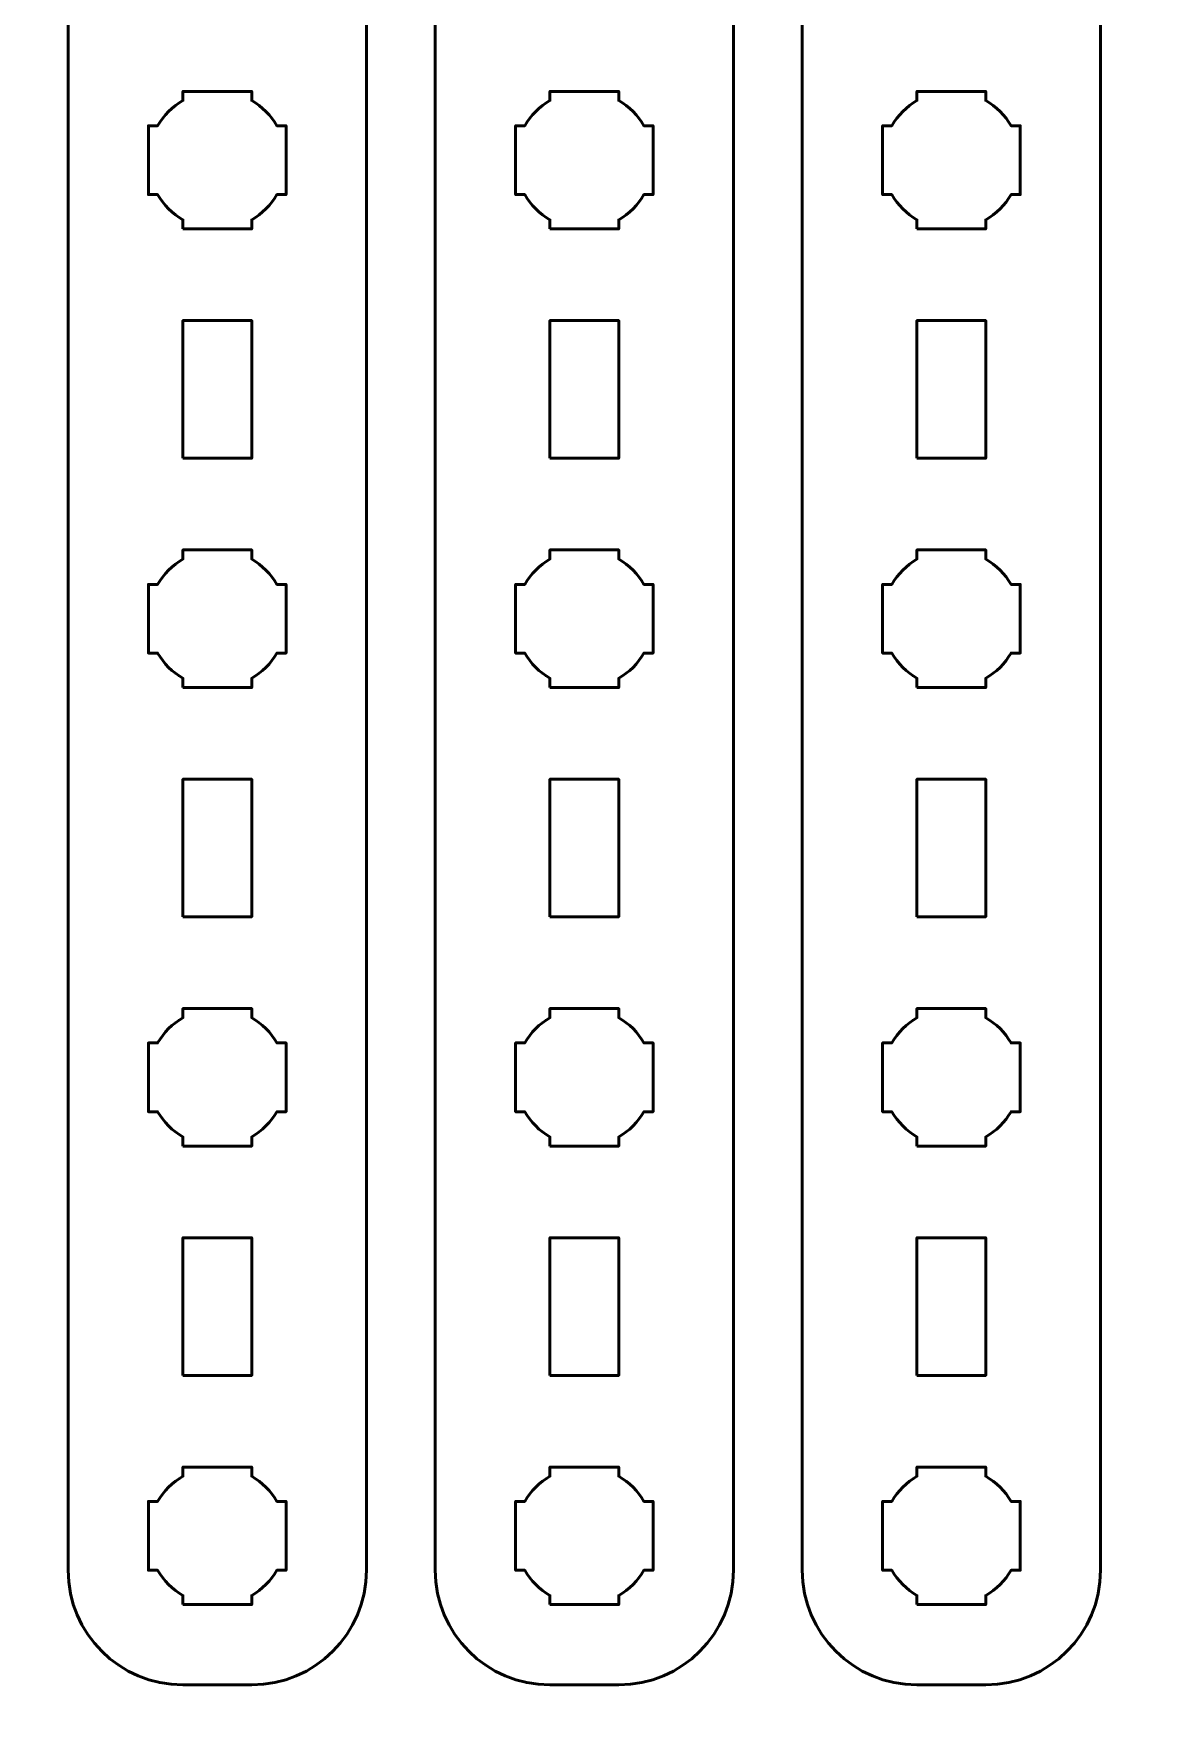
# Model space of a CAD drawing. Header units: centimetres. Extents: x -21 to 0, y -29.7 to 0.
# Drawn here: x -10.5 to -5.66, y -14.85 to -7.5 of the extents above; entities that cross this region are included whole.
import ezdxf

# ---------------------------------------------------------------- set-up
doc = ezdxf.new("R2010")
doc.units = ezdxf.units.CM
doc.header["$MEASUREMENT"] = 0
doc.layers.add('Layer 1', color=7, linetype='Continuous')

msp = doc.modelspace()

# ---------------------------------------------------------------- linework, layer by layer
at = {"layer": 'Layer 1', "color": 1, "lineweight": 53}
msp.add_open_spline([(-21.00003, -29.19995), (-21.00003, -29.19995), (-21.00003, -5.89992), (-21.00003, -5.89992), (-21.00003, -5.89992), (-21.00003, -5.81709), (-20.93286, -5.74992), (-20.85003, -5.74992), (-20.85003, -5.74992), (-20.7672, -5.74992), (-20.70003, -5.68275), (-20.70003, -5.59992), (-20.70003, -5.59992), (-20.70003, -5.51709), (-20.7672, -5.44992), (-20.85003, -5.44992), (-20.85003, -5.44992), (-20.93286, -5.44992), (-21.00003, -5.38275), (-21.00003, -5.29992), (-21.00003, -5.29992), (-21.00003, -5.21709), (-20.93286, -5.14992), (-20.85003, -5.14992), (-20.85003, -5.14992), (-20.7672, -5.14992), (-20.70003, -5.08275), (-20.70003, -4.99992), (-20.70003, -4.99992), (-20.70003, -4.91709), (-20.7672, -4.84992), (-20.85003, -4.84992), (-20.85003, -4.84992), (-20.93286, -4.84992), (-21.00003, -4.78275), (-21.00003, -4.69992), (-21.00003, -4.69992), (-21.00003, -4.61709), (-20.93286, -4.54992), (-20.85003, -4.54992), (-20.85003, -4.54992), (-20.7672, -4.54992), (-20.70003, -4.48275), (-20.70003, -4.39992), (-20.70003, -4.39992), (-20.70003, -4.31709), (-20.7672, -4.24992), (-20.85003, -4.24992), (-20.85003, -4.24992), (-20.93286, -4.24992), (-21.00003, -4.18275), (-21.00003, -4.09992), (-21.00003, -4.09992), (-21.00003, -4.01709), (-20.93286, -3.94992), (-20.85003, -3.94992), (-20.85003, -3.94992), (-20.7672, -3.94992), (-20.70003, -3.88275), (-20.70003, -3.79992), (-20.70003, -3.79992), (-20.70003, -3.71709), (-20.7672, -3.64992), (-20.85003, -3.64992), (-20.85003, -3.64992), (-20.93286, -3.64992), (-21.00003, -3.58275), (-21.00003, -3.49992), (-21.00003, -3.49992), (-21.00003, -3.41709), (-20.93286, -3.34992), (-20.85003, -3.34992), (-20.85003, -3.34992), (-20.7672, -3.34992), (-20.70003, -3.28275), (-20.70003, -3.19992), (-20.70003, -3.19992), (-20.70003, -3.11709), (-20.7672, -3.04992), (-20.85003, -3.04992), (-20.85003, -3.04992), (-20.93286, -3.04992), (-21.00003, -2.98275), (-21.00003, -2.89992), (-21.00003, -2.89992), (-21.00003, -2.81709), (-20.93286, -2.74992), (-20.85003, -2.74992), (-20.85003, -2.74992), (-20.7672, -2.74992), (-20.70003, -2.68275), (-20.70003, -2.59992), (-20.70003, -2.59992), (-20.70003, -2.51709), (-20.7672, -2.44992), (-20.85003, -2.44992), (-20.85003, -2.44992), (-20.93286, -2.44992), (-21.00003, -2.38275), (-21.00003, -2.29992), (-21.00003, -2.29992), (-21.00003, -2.21709), (-20.93286, -2.14992), (-20.85003, -2.14992), (-20.85003, -2.14992), (-20.7672, -2.14992), (-20.70003, -2.08275), (-20.70003, -1.99992), (-20.70003, -1.99992), (-20.70003, -1.91709), (-20.7672, -1.84992), (-20.85003, -1.84992), (-20.85003, -1.84992), (-20.93286, -1.84992), (-21.00003, -1.78275), (-21.00003, -1.69992), (-21.00003, -1.69992), (-21.00003, -1.61709), (-20.93286, -1.54992), (-20.85003, -1.54992), (-20.85003, -1.54992), (-20.7672, -1.54992), (-20.70003, -1.48275), (-20.70003, -1.39992), (-20.70003, -1.39992), (-20.70003, -1.31709), (-20.7672, -1.24992), (-20.85003, -1.24992), (-20.85003, -1.24992), (-20.93286, -1.24992), (-21.00003, -1.18275), (-21.00003, -1.09992), (-21.00003, -1.09992), (-21.00003, -1.09992), (-21.00003, -0.49992), (-21.00003, -0.49992), (-21.00003, -0.49992), (-21.00003, -0.22295), (-20.77694, 0.00004), (-20.49994, 0.00004), (-20.49994, 0.00004), (-20.49994, 0.00004), (-0.50008, 0.00004), (-0.50008, 0.00004), (-0.50008, 0.00004), (-0.22294, 0.00004), (0.00002, -0.22295), (0.00002, -0.49992), (0.00002, -0.49992), (0.00002, -0.49992), (0.00002, -29.19995), (0.00002, -29.19995), (0.00002, -29.19995), (0.00002, -29.47695), (-0.22294, -29.70004), (-0.50008, -29.70004), (-0.50008, -29.70004), (-0.50008, -29.70004), (-20.49994, -29.70004), (-20.49994, -29.70004), (-20.49994, -29.70004), (-20.77694, -29.70004), (-21.00003, -29.47695), (-21.00003, -29.19995)], degree=3, knots=[0, 0, 0, 0, 0.0243902, 0.0243902, 0.0243902, 0.0243902, 0.0487805, 0.0487805, 0.0487805, 0.0487805, 0.0731707, 0.0731707, 0.0731707, 0.0731707, 0.097561, 0.097561, 0.097561, 0.097561, 0.1219512, 0.1219512, 0.1219512, 0.1219512, 0.1463415, 0.1463415, 0.1463415, 0.1463415, 0.1707317, 0.1707317, 0.1707317, 0.1707317, 0.195122, 0.195122, 0.195122, 0.195122, 0.2195122, 0.2195122, 0.2195122, 0.2195122, 0.2439024, 0.2439024, 0.2439024, 0.2439024, 0.2682927, 0.2682927, 0.2682927, 0.2682927, 0.2926829, 0.2926829, 0.2926829, 0.2926829, 0.3170732, 0.3170732, 0.3170732, 0.3170732, 0.3414634, 0.3414634, 0.3414634, 0.3414634, 0.3658537, 0.3658537, 0.3658537, 0.3658537, 0.3902439, 0.3902439, 0.3902439, 0.3902439, 0.4146341, 0.4146341, 0.4146341, 0.4146341, 0.4390244, 0.4390244, 0.4390244, 0.4390244, 0.4634146, 0.4634146, 0.4634146, 0.4634146, 0.4878049, 0.4878049, 0.4878049, 0.4878049, 0.5121951, 0.5121951, 0.5121951, 0.5121951, 0.5365854, 0.5365854, 0.5365854, 0.5365854, 0.5609756, 0.5609756, 0.5609756, 0.5609756, 0.5853659, 0.5853659, 0.5853659, 0.5853659, 0.6097561, 0.6097561, 0.6097561, 0.6097561, 0.6341463, 0.6341463, 0.6341463, 0.6341463, 0.6585366, 0.6585366, 0.6585366, 0.6585366, 0.6829268, 0.6829268, 0.6829268, 0.6829268, 0.7073171, 0.7073171, 0.7073171, 0.7073171, 0.7317073, 0.7317073, 0.7317073, 0.7317073, 0.7560976, 0.7560976, 0.7560976, 0.7560976, 0.7804878, 0.7804878, 0.7804878, 0.7804878, 0.804878, 0.804878, 0.804878, 0.804878, 0.8292683, 0.8292683, 0.8292683, 0.8292683, 0.8536585, 0.8536585, 0.8536585, 0.8536585, 0.8780488, 0.8780488, 0.8780488, 0.8780488, 0.902439, 0.902439, 0.902439, 0.902439, 0.9268293, 0.9268293, 0.9268293, 0.9268293, 0.9512195, 0.9512195, 0.9512195, 0.9512195, 0.9756098, 0.9756098, 0.9756098, 0.9756098, 1, 1, 1, 1], dxfattribs=at)
at = {"layer": 'Layer 1', "color": 114, "lineweight": 53}
for points in [[(-9.55, -14.7), (-9.55, -14.7), (-9.85, -14.7), (-9.85, -14.7), (-9.85, -14.7), (-10.12609, -14.7), (-10.35, -14.47609), (-10.35, -14.2), (-10.35, -14.2), (-10.35, -14.2), (-10.35, -1.9), (-10.35, -1.9), (-10.35, -1.9), (-10.35, -1.62391), (-10.12609, -1.4), (-9.85, -1.4), (-9.85, -1.4), (-9.85, -1.4), (-9.55, -1.4), (-9.55, -1.4), (-9.55, -1.4), (-9.27391, -1.4), (-9.05, -1.62391), (-9.05, -1.9), (-9.05, -1.9), (-9.05, -1.9), (-9.05, -14.2), (-9.05, -14.2), (-9.05, -14.2), (-9.05, -14.47609), (-9.27391, -14.7), (-9.55, -14.7)], [(-7.95, -14.7), (-7.95, -14.7), (-8.25, -14.7), (-8.25, -14.7), (-8.25, -14.7), (-8.52609, -14.7), (-8.75, -14.47609), (-8.75, -14.2), (-8.75, -14.2), (-8.75, -14.2), (-8.75, -1.9), (-8.75, -1.9), (-8.75, -1.9), (-8.75, -1.62391), (-8.52609, -1.4), (-8.25, -1.4), (-8.25, -1.4), (-8.25, -1.4), (-7.95, -1.4), (-7.95, -1.4), (-7.95, -1.4), (-7.67391, -1.4), (-7.45, -1.62391), (-7.45, -1.9), (-7.45, -1.9), (-7.45, -1.9), (-7.45, -14.2), (-7.45, -14.2), (-7.45, -14.2), (-7.45, -14.47609), (-7.67391, -14.7), (-7.95, -14.7)], [(-6.35, -14.7), (-6.35, -14.7), (-6.65, -14.7), (-6.65, -14.7), (-6.65, -14.7), (-6.92609, -14.7), (-7.15, -14.47609), (-7.15, -14.2), (-7.15, -14.2), (-7.15, -14.2), (-7.15, -1.9), (-7.15, -1.9), (-7.15, -1.9), (-7.15, -1.62391), (-6.92609, -1.4), (-6.65, -1.4), (-6.65, -1.4), (-6.65, -1.4), (-6.35, -1.4), (-6.35, -1.4), (-6.35, -1.4), (-6.07391, -1.4), (-5.85, -1.62391), (-5.85, -1.9), (-5.85, -1.9), (-5.85, -1.9), (-5.85, -14.2), (-5.85, -14.2), (-5.85, -14.2), (-5.85, -14.47609), (-6.07391, -14.7), (-6.35, -14.7)]]:
    msp.add_open_spline(points, degree=3, knots=[0, 0, 0, 0, 0.125, 0.125, 0.125, 0.125, 0.25, 0.25, 0.25, 0.25, 0.375, 0.375, 0.375, 0.375, 0.5, 0.5, 0.5, 0.5, 0.625, 0.625, 0.625, 0.625, 0.75, 0.75, 0.75, 0.75, 0.875, 0.875, 0.875, 0.875, 1, 1, 1, 1], dxfattribs=at)
at = {"layer": 'Layer 1', "lineweight": 53}
for points, knots in [([(-9.85, -8.35), (-9.85, -8.35), (-9.85, -8.30985), (-9.85, -8.30985), (-9.85, -8.30985), (-9.89553, -8.2835), (-9.9335, -8.24553), (-9.95985, -8.2), (-9.95985, -8.2), (-9.95985, -8.2), (-10, -8.2), (-10, -8.2), (-10, -8.2), (-10, -8.2), (-10, -8.05), (-10, -8.05), (-10, -8.05), (-10, -8.05), (-10, -7.9), (-10, -7.9), (-10, -7.9), (-10, -7.9), (-9.95985, -7.9), (-9.95985, -7.9), (-9.95985, -7.9), (-9.9335, -7.85447), (-9.89553, -7.8165), (-9.85, -7.79015), (-9.85, -7.79015), (-9.85, -7.79015), (-9.85, -7.75), (-9.85, -7.75), (-9.85, -7.75), (-9.85, -7.75), (-9.7, -7.75), (-9.7, -7.75), (-9.7, -7.75), (-9.7, -7.75), (-9.55, -7.75), (-9.55, -7.75), (-9.55, -7.75), (-9.55, -7.75), (-9.55, -7.79015), (-9.55, -7.79015), (-9.55, -7.79015), (-9.50447, -7.8165), (-9.4665, -7.85447), (-9.44015, -7.9), (-9.44015, -7.9), (-9.44015, -7.9), (-9.4, -7.9), (-9.4, -7.9), (-9.4, -7.9), (-9.4, -7.9), (-9.4, -8.05), (-9.4, -8.05), (-9.4, -8.05), (-9.4, -8.05), (-9.4, -8.2), (-9.4, -8.2), (-9.4, -8.2), (-9.4, -8.2), (-9.44015, -8.2), (-9.44015, -8.2), (-9.44015, -8.2), (-9.4665, -8.24553), (-9.50447, -8.2835), (-9.55, -8.30985), (-9.55, -8.30985), (-9.55, -8.30985), (-9.55, -8.35), (-9.55, -8.35), (-9.55, -8.35), (-9.55, -8.35), (-9.7, -8.35), (-9.7, -8.35), (-9.7, -8.35), (-9.7, -8.35), (-9.85, -8.35), (-9.85, -8.35)], [0, 0, 0, 0, 0.05, 0.05, 0.05, 0.05, 0.1, 0.1, 0.1, 0.1, 0.15, 0.15, 0.15, 0.15, 0.2, 0.2, 0.2, 0.2, 0.25, 0.25, 0.25, 0.25, 0.3, 0.3, 0.3, 0.3, 0.35, 0.35, 0.35, 0.35, 0.4, 0.4, 0.4, 0.4, 0.45, 0.45, 0.45, 0.45, 0.5, 0.5, 0.5, 0.5, 0.55, 0.55, 0.55, 0.55, 0.6, 0.6, 0.6, 0.6, 0.65, 0.65, 0.65, 0.65, 0.7, 0.7, 0.7, 0.7, 0.75, 0.75, 0.75, 0.75, 0.8, 0.8, 0.8, 0.8, 0.85, 0.85, 0.85, 0.85, 0.9, 0.9, 0.9, 0.9, 0.95, 0.95, 0.95, 0.95, 1, 1, 1, 1]), ([(-8.25, -8.35), (-8.25, -8.35), (-8.25, -8.30985), (-8.25, -8.30985), (-8.25, -8.30985), (-8.29553, -8.2835), (-8.3335, -8.24553), (-8.35985, -8.2), (-8.35985, -8.2), (-8.35985, -8.2), (-8.4, -8.2), (-8.4, -8.2), (-8.4, -8.2), (-8.4, -8.2), (-8.4, -8.05), (-8.4, -8.05), (-8.4, -8.05), (-8.4, -8.05), (-8.4, -7.9), (-8.4, -7.9), (-8.4, -7.9), (-8.4, -7.9), (-8.35985, -7.9), (-8.35985, -7.9), (-8.35985, -7.9), (-8.3335, -7.85447), (-8.29553, -7.8165), (-8.25, -7.79015), (-8.25, -7.79015), (-8.25, -7.79015), (-8.25, -7.75), (-8.25, -7.75), (-8.25, -7.75), (-8.25, -7.75), (-8.1, -7.75), (-8.1, -7.75), (-8.1, -7.75), (-8.1, -7.75), (-7.95, -7.75), (-7.95, -7.75), (-7.95, -7.75), (-7.95, -7.75), (-7.95, -7.79015), (-7.95, -7.79015), (-7.95, -7.79015), (-7.90447, -7.8165), (-7.8665, -7.85447), (-7.84015, -7.9), (-7.84015, -7.9), (-7.84015, -7.9), (-7.8, -7.9), (-7.8, -7.9), (-7.8, -7.9), (-7.8, -7.9), (-7.8, -8.05), (-7.8, -8.05), (-7.8, -8.05), (-7.8, -8.05), (-7.8, -8.2), (-7.8, -8.2), (-7.8, -8.2), (-7.8, -8.2), (-7.84015, -8.2), (-7.84015, -8.2), (-7.84015, -8.2), (-7.8665, -8.24553), (-7.90447, -8.2835), (-7.95, -8.30985), (-7.95, -8.30985), (-7.95, -8.30985), (-7.95, -8.35), (-7.95, -8.35), (-7.95, -8.35), (-7.95, -8.35), (-8.1, -8.35), (-8.1, -8.35), (-8.1, -8.35), (-8.1, -8.35), (-8.25, -8.35), (-8.25, -8.35)], [0, 0, 0, 0, 0.05, 0.05, 0.05, 0.05, 0.1, 0.1, 0.1, 0.1, 0.15, 0.15, 0.15, 0.15, 0.2, 0.2, 0.2, 0.2, 0.25, 0.25, 0.25, 0.25, 0.3, 0.3, 0.3, 0.3, 0.35, 0.35, 0.35, 0.35, 0.4, 0.4, 0.4, 0.4, 0.45, 0.45, 0.45, 0.45, 0.5, 0.5, 0.5, 0.5, 0.55, 0.55, 0.55, 0.55, 0.6, 0.6, 0.6, 0.6, 0.65, 0.65, 0.65, 0.65, 0.7, 0.7, 0.7, 0.7, 0.75, 0.75, 0.75, 0.75, 0.8, 0.8, 0.8, 0.8, 0.85, 0.85, 0.85, 0.85, 0.9, 0.9, 0.9, 0.9, 0.95, 0.95, 0.95, 0.95, 1, 1, 1, 1]), ([(-6.65, -8.35), (-6.65, -8.35), (-6.65, -8.30985), (-6.65, -8.30985), (-6.65, -8.30985), (-6.69553, -8.2835), (-6.7335, -8.24553), (-6.75985, -8.2), (-6.75985, -8.2), (-6.75985, -8.2), (-6.8, -8.2), (-6.8, -8.2), (-6.8, -8.2), (-6.8, -8.2), (-6.8, -8.05), (-6.8, -8.05), (-6.8, -8.05), (-6.8, -8.05), (-6.8, -7.9), (-6.8, -7.9), (-6.8, -7.9), (-6.8, -7.9), (-6.75985, -7.9), (-6.75985, -7.9), (-6.75985, -7.9), (-6.7335, -7.85447), (-6.69553, -7.8165), (-6.65, -7.79015), (-6.65, -7.79015), (-6.65, -7.79015), (-6.65, -7.75), (-6.65, -7.75), (-6.65, -7.75), (-6.65, -7.75), (-6.5, -7.75), (-6.5, -7.75), (-6.5, -7.75), (-6.5, -7.75), (-6.35, -7.75), (-6.35, -7.75), (-6.35, -7.75), (-6.35, -7.75), (-6.35, -7.79015), (-6.35, -7.79015), (-6.35, -7.79015), (-6.30447, -7.8165), (-6.2665, -7.85447), (-6.24015, -7.9), (-6.24015, -7.9), (-6.24015, -7.9), (-6.2, -7.9), (-6.2, -7.9), (-6.2, -7.9), (-6.2, -7.9), (-6.2, -8.05), (-6.2, -8.05), (-6.2, -8.05), (-6.2, -8.05), (-6.2, -8.2), (-6.2, -8.2), (-6.2, -8.2), (-6.2, -8.2), (-6.24015, -8.2), (-6.24015, -8.2), (-6.24015, -8.2), (-6.2665, -8.24553), (-6.30447, -8.2835), (-6.35, -8.30985), (-6.35, -8.30985), (-6.35, -8.30985), (-6.35, -8.35), (-6.35, -8.35), (-6.35, -8.35), (-6.35, -8.35), (-6.5, -8.35), (-6.5, -8.35), (-6.5, -8.35), (-6.5, -8.35), (-6.65, -8.35), (-6.65, -8.35)], [0, 0, 0, 0, 0.05, 0.05, 0.05, 0.05, 0.1, 0.1, 0.1, 0.1, 0.15, 0.15, 0.15, 0.15, 0.2, 0.2, 0.2, 0.2, 0.25, 0.25, 0.25, 0.25, 0.3, 0.3, 0.3, 0.3, 0.35, 0.35, 0.35, 0.35, 0.4, 0.4, 0.4, 0.4, 0.45, 0.45, 0.45, 0.45, 0.5, 0.5, 0.5, 0.5, 0.55, 0.55, 0.55, 0.55, 0.6, 0.6, 0.6, 0.6, 0.65, 0.65, 0.65, 0.65, 0.7, 0.7, 0.7, 0.7, 0.75, 0.75, 0.75, 0.75, 0.8, 0.8, 0.8, 0.8, 0.85, 0.85, 0.85, 0.85, 0.9, 0.9, 0.9, 0.9, 0.95, 0.95, 0.95, 0.95, 1, 1, 1, 1]), ([(-9.85, -9.35), (-9.85, -9.35), (-9.85, -8.75), (-9.85, -8.75), (-9.85, -8.75), (-9.85, -8.75), (-9.55, -8.75), (-9.55, -8.75), (-9.55, -8.75), (-9.55, -8.75), (-9.55, -9.35), (-9.55, -9.35), (-9.55, -9.35), (-9.55, -9.35), (-9.85, -9.35), (-9.85, -9.35)], [0, 0, 0, 0, 0.25, 0.25, 0.25, 0.25, 0.5, 0.5, 0.5, 0.5, 0.75, 0.75, 0.75, 0.75, 1, 1, 1, 1]), ([(-8.25, -9.35), (-8.25, -9.35), (-8.25, -8.75), (-8.25, -8.75), (-8.25, -8.75), (-8.25, -8.75), (-7.95, -8.75), (-7.95, -8.75), (-7.95, -8.75), (-7.95, -8.75), (-7.95, -9.35), (-7.95, -9.35), (-7.95, -9.35), (-7.95, -9.35), (-8.25, -9.35), (-8.25, -9.35)], [0, 0, 0, 0, 0.25, 0.25, 0.25, 0.25, 0.5, 0.5, 0.5, 0.5, 0.75, 0.75, 0.75, 0.75, 1, 1, 1, 1]), ([(-6.65, -9.35), (-6.65, -9.35), (-6.65, -8.75), (-6.65, -8.75), (-6.65, -8.75), (-6.65, -8.75), (-6.35, -8.75), (-6.35, -8.75), (-6.35, -8.75), (-6.35, -8.75), (-6.35, -9.35), (-6.35, -9.35), (-6.35, -9.35), (-6.35, -9.35), (-6.65, -9.35), (-6.65, -9.35)], [0, 0, 0, 0, 0.25, 0.25, 0.25, 0.25, 0.5, 0.5, 0.5, 0.5, 0.75, 0.75, 0.75, 0.75, 1, 1, 1, 1]), ([(-9.85, -10.35), (-9.85, -10.35), (-9.85, -10.30985), (-9.85, -10.30985), (-9.85, -10.30985), (-9.89553, -10.2835), (-9.9335, -10.24553), (-9.95985, -10.2), (-9.95985, -10.2), (-9.95985, -10.2), (-10, -10.2), (-10, -10.2), (-10, -10.2), (-10, -10.2), (-10, -10.05), (-10, -10.05), (-10, -10.05), (-10, -10.05), (-10, -9.9), (-10, -9.9), (-10, -9.9), (-10, -9.9), (-9.95985, -9.9), (-9.95985, -9.9), (-9.95985, -9.9), (-9.9335, -9.85447), (-9.89553, -9.8165), (-9.85, -9.79015), (-9.85, -9.79015), (-9.85, -9.79015), (-9.85, -9.75), (-9.85, -9.75), (-9.85, -9.75), (-9.85, -9.75), (-9.7, -9.75), (-9.7, -9.75), (-9.7, -9.75), (-9.7, -9.75), (-9.55, -9.75), (-9.55, -9.75), (-9.55, -9.75), (-9.55, -9.75), (-9.55, -9.79015), (-9.55, -9.79015), (-9.55, -9.79015), (-9.50447, -9.8165), (-9.4665, -9.85447), (-9.44015, -9.9), (-9.44015, -9.9), (-9.44015, -9.9), (-9.4, -9.9), (-9.4, -9.9), (-9.4, -9.9), (-9.4, -9.9), (-9.4, -10.05), (-9.4, -10.05), (-9.4, -10.05), (-9.4, -10.05), (-9.4, -10.2), (-9.4, -10.2), (-9.4, -10.2), (-9.4, -10.2), (-9.44015, -10.2), (-9.44015, -10.2), (-9.44015, -10.2), (-9.4665, -10.24553), (-9.50447, -10.2835), (-9.55, -10.30985), (-9.55, -10.30985), (-9.55, -10.30985), (-9.55, -10.35), (-9.55, -10.35), (-9.55, -10.35), (-9.55, -10.35), (-9.7, -10.35), (-9.7, -10.35), (-9.7, -10.35), (-9.7, -10.35), (-9.85, -10.35), (-9.85, -10.35)], [0, 0, 0, 0, 0.05, 0.05, 0.05, 0.05, 0.1, 0.1, 0.1, 0.1, 0.15, 0.15, 0.15, 0.15, 0.2, 0.2, 0.2, 0.2, 0.25, 0.25, 0.25, 0.25, 0.3, 0.3, 0.3, 0.3, 0.35, 0.35, 0.35, 0.35, 0.4, 0.4, 0.4, 0.4, 0.45, 0.45, 0.45, 0.45, 0.5, 0.5, 0.5, 0.5, 0.55, 0.55, 0.55, 0.55, 0.6, 0.6, 0.6, 0.6, 0.65, 0.65, 0.65, 0.65, 0.7, 0.7, 0.7, 0.7, 0.75, 0.75, 0.75, 0.75, 0.8, 0.8, 0.8, 0.8, 0.85, 0.85, 0.85, 0.85, 0.9, 0.9, 0.9, 0.9, 0.95, 0.95, 0.95, 0.95, 1, 1, 1, 1]), ([(-8.25, -10.35), (-8.25, -10.35), (-8.25, -10.30985), (-8.25, -10.30985), (-8.25, -10.30985), (-8.29553, -10.2835), (-8.3335, -10.24553), (-8.35985, -10.2), (-8.35985, -10.2), (-8.35985, -10.2), (-8.4, -10.2), (-8.4, -10.2), (-8.4, -10.2), (-8.4, -10.2), (-8.4, -10.05), (-8.4, -10.05), (-8.4, -10.05), (-8.4, -10.05), (-8.4, -9.9), (-8.4, -9.9), (-8.4, -9.9), (-8.4, -9.9), (-8.35985, -9.9), (-8.35985, -9.9), (-8.35985, -9.9), (-8.3335, -9.85447), (-8.29553, -9.8165), (-8.25, -9.79015), (-8.25, -9.79015), (-8.25, -9.79015), (-8.25, -9.75), (-8.25, -9.75), (-8.25, -9.75), (-8.25, -9.75), (-8.1, -9.75), (-8.1, -9.75), (-8.1, -9.75), (-8.1, -9.75), (-7.95, -9.75), (-7.95, -9.75), (-7.95, -9.75), (-7.95, -9.75), (-7.95, -9.79015), (-7.95, -9.79015), (-7.95, -9.79015), (-7.90447, -9.8165), (-7.8665, -9.85447), (-7.84015, -9.9), (-7.84015, -9.9), (-7.84015, -9.9), (-7.8, -9.9), (-7.8, -9.9), (-7.8, -9.9), (-7.8, -9.9), (-7.8, -10.05), (-7.8, -10.05), (-7.8, -10.05), (-7.8, -10.05), (-7.8, -10.2), (-7.8, -10.2), (-7.8, -10.2), (-7.8, -10.2), (-7.84015, -10.2), (-7.84015, -10.2), (-7.84015, -10.2), (-7.8665, -10.24553), (-7.90447, -10.2835), (-7.95, -10.30985), (-7.95, -10.30985), (-7.95, -10.30985), (-7.95, -10.35), (-7.95, -10.35), (-7.95, -10.35), (-7.95, -10.35), (-8.1, -10.35), (-8.1, -10.35), (-8.1, -10.35), (-8.1, -10.35), (-8.25, -10.35), (-8.25, -10.35)], [0, 0, 0, 0, 0.05, 0.05, 0.05, 0.05, 0.1, 0.1, 0.1, 0.1, 0.15, 0.15, 0.15, 0.15, 0.2, 0.2, 0.2, 0.2, 0.25, 0.25, 0.25, 0.25, 0.3, 0.3, 0.3, 0.3, 0.35, 0.35, 0.35, 0.35, 0.4, 0.4, 0.4, 0.4, 0.45, 0.45, 0.45, 0.45, 0.5, 0.5, 0.5, 0.5, 0.55, 0.55, 0.55, 0.55, 0.6, 0.6, 0.6, 0.6, 0.65, 0.65, 0.65, 0.65, 0.7, 0.7, 0.7, 0.7, 0.75, 0.75, 0.75, 0.75, 0.8, 0.8, 0.8, 0.8, 0.85, 0.85, 0.85, 0.85, 0.9, 0.9, 0.9, 0.9, 0.95, 0.95, 0.95, 0.95, 1, 1, 1, 1]), ([(-6.65, -10.35), (-6.65, -10.35), (-6.65, -10.30985), (-6.65, -10.30985), (-6.65, -10.30985), (-6.69553, -10.2835), (-6.7335, -10.24553), (-6.75985, -10.2), (-6.75985, -10.2), (-6.75985, -10.2), (-6.8, -10.2), (-6.8, -10.2), (-6.8, -10.2), (-6.8, -10.2), (-6.8, -10.05), (-6.8, -10.05), (-6.8, -10.05), (-6.8, -10.05), (-6.8, -9.9), (-6.8, -9.9), (-6.8, -9.9), (-6.8, -9.9), (-6.75985, -9.9), (-6.75985, -9.9), (-6.75985, -9.9), (-6.7335, -9.85447), (-6.69553, -9.8165), (-6.65, -9.79015), (-6.65, -9.79015), (-6.65, -9.79015), (-6.65, -9.75), (-6.65, -9.75), (-6.65, -9.75), (-6.65, -9.75), (-6.5, -9.75), (-6.5, -9.75), (-6.5, -9.75), (-6.5, -9.75), (-6.35, -9.75), (-6.35, -9.75), (-6.35, -9.75), (-6.35, -9.75), (-6.35, -9.79015), (-6.35, -9.79015), (-6.35, -9.79015), (-6.30447, -9.8165), (-6.2665, -9.85447), (-6.24015, -9.9), (-6.24015, -9.9), (-6.24015, -9.9), (-6.2, -9.9), (-6.2, -9.9), (-6.2, -9.9), (-6.2, -9.9), (-6.2, -10.05), (-6.2, -10.05), (-6.2, -10.05), (-6.2, -10.05), (-6.2, -10.2), (-6.2, -10.2), (-6.2, -10.2), (-6.2, -10.2), (-6.24015, -10.2), (-6.24015, -10.2), (-6.24015, -10.2), (-6.2665, -10.24553), (-6.30447, -10.2835), (-6.35, -10.30985), (-6.35, -10.30985), (-6.35, -10.30985), (-6.35, -10.35), (-6.35, -10.35), (-6.35, -10.35), (-6.35, -10.35), (-6.5, -10.35), (-6.5, -10.35), (-6.5, -10.35), (-6.5, -10.35), (-6.65, -10.35), (-6.65, -10.35)], [0, 0, 0, 0, 0.05, 0.05, 0.05, 0.05, 0.1, 0.1, 0.1, 0.1, 0.15, 0.15, 0.15, 0.15, 0.2, 0.2, 0.2, 0.2, 0.25, 0.25, 0.25, 0.25, 0.3, 0.3, 0.3, 0.3, 0.35, 0.35, 0.35, 0.35, 0.4, 0.4, 0.4, 0.4, 0.45, 0.45, 0.45, 0.45, 0.5, 0.5, 0.5, 0.5, 0.55, 0.55, 0.55, 0.55, 0.6, 0.6, 0.6, 0.6, 0.65, 0.65, 0.65, 0.65, 0.7, 0.7, 0.7, 0.7, 0.75, 0.75, 0.75, 0.75, 0.8, 0.8, 0.8, 0.8, 0.85, 0.85, 0.85, 0.85, 0.9, 0.9, 0.9, 0.9, 0.95, 0.95, 0.95, 0.95, 1, 1, 1, 1]), ([(-9.85, -11.35), (-9.85, -11.35), (-9.85, -10.75), (-9.85, -10.75), (-9.85, -10.75), (-9.85, -10.75), (-9.55, -10.75), (-9.55, -10.75), (-9.55, -10.75), (-9.55, -10.75), (-9.55, -11.35), (-9.55, -11.35), (-9.55, -11.35), (-9.55, -11.35), (-9.85, -11.35), (-9.85, -11.35)], [0, 0, 0, 0, 0.25, 0.25, 0.25, 0.25, 0.5, 0.5, 0.5, 0.5, 0.75, 0.75, 0.75, 0.75, 1, 1, 1, 1]), ([(-8.25, -11.35), (-8.25, -11.35), (-8.25, -10.75), (-8.25, -10.75), (-8.25, -10.75), (-8.25, -10.75), (-7.95, -10.75), (-7.95, -10.75), (-7.95, -10.75), (-7.95, -10.75), (-7.95, -11.35), (-7.95, -11.35), (-7.95, -11.35), (-7.95, -11.35), (-8.25, -11.35), (-8.25, -11.35)], [0, 0, 0, 0, 0.25, 0.25, 0.25, 0.25, 0.5, 0.5, 0.5, 0.5, 0.75, 0.75, 0.75, 0.75, 1, 1, 1, 1]), ([(-6.65, -11.35), (-6.65, -11.35), (-6.65, -10.75), (-6.65, -10.75), (-6.65, -10.75), (-6.65, -10.75), (-6.35, -10.75), (-6.35, -10.75), (-6.35, -10.75), (-6.35, -10.75), (-6.35, -11.35), (-6.35, -11.35), (-6.35, -11.35), (-6.35, -11.35), (-6.65, -11.35), (-6.65, -11.35)], [0, 0, 0, 0, 0.25, 0.25, 0.25, 0.25, 0.5, 0.5, 0.5, 0.5, 0.75, 0.75, 0.75, 0.75, 1, 1, 1, 1]), ([(-9.85, -12.35), (-9.85, -12.35), (-9.85, -12.30985), (-9.85, -12.30985), (-9.85, -12.30985), (-9.89553, -12.2835), (-9.9335, -12.24553), (-9.95985, -12.2), (-9.95985, -12.2), (-9.95985, -12.2), (-10, -12.2), (-10, -12.2), (-10, -12.2), (-10, -12.2), (-10, -12.05), (-10, -12.05), (-10, -12.05), (-10, -12.05), (-10, -11.9), (-10, -11.9), (-10, -11.9), (-10, -11.9), (-9.95985, -11.9), (-9.95985, -11.9), (-9.95985, -11.9), (-9.9335, -11.85447), (-9.89553, -11.8165), (-9.85, -11.79015), (-9.85, -11.79015), (-9.85, -11.79015), (-9.85, -11.75), (-9.85, -11.75), (-9.85, -11.75), (-9.85, -11.75), (-9.7, -11.75), (-9.7, -11.75), (-9.7, -11.75), (-9.7, -11.75), (-9.55, -11.75), (-9.55, -11.75), (-9.55, -11.75), (-9.55, -11.75), (-9.55, -11.79015), (-9.55, -11.79015), (-9.55, -11.79015), (-9.50447, -11.8165), (-9.4665, -11.85447), (-9.44015, -11.9), (-9.44015, -11.9), (-9.44015, -11.9), (-9.4, -11.9), (-9.4, -11.9), (-9.4, -11.9), (-9.4, -11.9), (-9.4, -12.05), (-9.4, -12.05), (-9.4, -12.05), (-9.4, -12.05), (-9.4, -12.2), (-9.4, -12.2), (-9.4, -12.2), (-9.4, -12.2), (-9.44015, -12.2), (-9.44015, -12.2), (-9.44015, -12.2), (-9.4665, -12.24553), (-9.50447, -12.2835), (-9.55, -12.30985), (-9.55, -12.30985), (-9.55, -12.30985), (-9.55, -12.35), (-9.55, -12.35), (-9.55, -12.35), (-9.55, -12.35), (-9.7, -12.35), (-9.7, -12.35), (-9.7, -12.35), (-9.7, -12.35), (-9.85, -12.35), (-9.85, -12.35)], [0, 0, 0, 0, 0.05, 0.05, 0.05, 0.05, 0.1, 0.1, 0.1, 0.1, 0.15, 0.15, 0.15, 0.15, 0.2, 0.2, 0.2, 0.2, 0.25, 0.25, 0.25, 0.25, 0.3, 0.3, 0.3, 0.3, 0.35, 0.35, 0.35, 0.35, 0.4, 0.4, 0.4, 0.4, 0.45, 0.45, 0.45, 0.45, 0.5, 0.5, 0.5, 0.5, 0.55, 0.55, 0.55, 0.55, 0.6, 0.6, 0.6, 0.6, 0.65, 0.65, 0.65, 0.65, 0.7, 0.7, 0.7, 0.7, 0.75, 0.75, 0.75, 0.75, 0.8, 0.8, 0.8, 0.8, 0.85, 0.85, 0.85, 0.85, 0.9, 0.9, 0.9, 0.9, 0.95, 0.95, 0.95, 0.95, 1, 1, 1, 1]), ([(-8.25, -12.35), (-8.25, -12.35), (-8.25, -12.30985), (-8.25, -12.30985), (-8.25, -12.30985), (-8.29553, -12.2835), (-8.3335, -12.24553), (-8.35985, -12.2), (-8.35985, -12.2), (-8.35985, -12.2), (-8.4, -12.2), (-8.4, -12.2), (-8.4, -12.2), (-8.4, -12.2), (-8.4, -12.05), (-8.4, -12.05), (-8.4, -12.05), (-8.4, -12.05), (-8.4, -11.9), (-8.4, -11.9), (-8.4, -11.9), (-8.4, -11.9), (-8.35985, -11.9), (-8.35985, -11.9), (-8.35985, -11.9), (-8.3335, -11.85447), (-8.29553, -11.8165), (-8.25, -11.79015), (-8.25, -11.79015), (-8.25, -11.79015), (-8.25, -11.75), (-8.25, -11.75), (-8.25, -11.75), (-8.25, -11.75), (-8.1, -11.75), (-8.1, -11.75), (-8.1, -11.75), (-8.1, -11.75), (-7.95, -11.75), (-7.95, -11.75), (-7.95, -11.75), (-7.95, -11.75), (-7.95, -11.79015), (-7.95, -11.79015), (-7.95, -11.79015), (-7.90447, -11.8165), (-7.8665, -11.85447), (-7.84015, -11.9), (-7.84015, -11.9), (-7.84015, -11.9), (-7.8, -11.9), (-7.8, -11.9), (-7.8, -11.9), (-7.8, -11.9), (-7.8, -12.05), (-7.8, -12.05), (-7.8, -12.05), (-7.8, -12.05), (-7.8, -12.2), (-7.8, -12.2), (-7.8, -12.2), (-7.8, -12.2), (-7.84015, -12.2), (-7.84015, -12.2), (-7.84015, -12.2), (-7.8665, -12.24553), (-7.90447, -12.2835), (-7.95, -12.30985), (-7.95, -12.30985), (-7.95, -12.30985), (-7.95, -12.35), (-7.95, -12.35), (-7.95, -12.35), (-7.95, -12.35), (-8.1, -12.35), (-8.1, -12.35), (-8.1, -12.35), (-8.1, -12.35), (-8.25, -12.35), (-8.25, -12.35)], [0, 0, 0, 0, 0.05, 0.05, 0.05, 0.05, 0.1, 0.1, 0.1, 0.1, 0.15, 0.15, 0.15, 0.15, 0.2, 0.2, 0.2, 0.2, 0.25, 0.25, 0.25, 0.25, 0.3, 0.3, 0.3, 0.3, 0.35, 0.35, 0.35, 0.35, 0.4, 0.4, 0.4, 0.4, 0.45, 0.45, 0.45, 0.45, 0.5, 0.5, 0.5, 0.5, 0.55, 0.55, 0.55, 0.55, 0.6, 0.6, 0.6, 0.6, 0.65, 0.65, 0.65, 0.65, 0.7, 0.7, 0.7, 0.7, 0.75, 0.75, 0.75, 0.75, 0.8, 0.8, 0.8, 0.8, 0.85, 0.85, 0.85, 0.85, 0.9, 0.9, 0.9, 0.9, 0.95, 0.95, 0.95, 0.95, 1, 1, 1, 1]), ([(-6.65, -12.35), (-6.65, -12.35), (-6.65, -12.30985), (-6.65, -12.30985), (-6.65, -12.30985), (-6.69553, -12.2835), (-6.7335, -12.24553), (-6.75985, -12.2), (-6.75985, -12.2), (-6.75985, -12.2), (-6.8, -12.2), (-6.8, -12.2), (-6.8, -12.2), (-6.8, -12.2), (-6.8, -12.05), (-6.8, -12.05), (-6.8, -12.05), (-6.8, -12.05), (-6.8, -11.9), (-6.8, -11.9), (-6.8, -11.9), (-6.8, -11.9), (-6.75985, -11.9), (-6.75985, -11.9), (-6.75985, -11.9), (-6.7335, -11.85447), (-6.69553, -11.8165), (-6.65, -11.79015), (-6.65, -11.79015), (-6.65, -11.79015), (-6.65, -11.75), (-6.65, -11.75), (-6.65, -11.75), (-6.65, -11.75), (-6.5, -11.75), (-6.5, -11.75), (-6.5, -11.75), (-6.5, -11.75), (-6.35, -11.75), (-6.35, -11.75), (-6.35, -11.75), (-6.35, -11.75), (-6.35, -11.79015), (-6.35, -11.79015), (-6.35, -11.79015), (-6.30447, -11.8165), (-6.2665, -11.85447), (-6.24015, -11.9), (-6.24015, -11.9), (-6.24015, -11.9), (-6.2, -11.9), (-6.2, -11.9), (-6.2, -11.9), (-6.2, -11.9), (-6.2, -12.05), (-6.2, -12.05), (-6.2, -12.05), (-6.2, -12.05), (-6.2, -12.2), (-6.2, -12.2), (-6.2, -12.2), (-6.2, -12.2), (-6.24015, -12.2), (-6.24015, -12.2), (-6.24015, -12.2), (-6.2665, -12.24553), (-6.30447, -12.2835), (-6.35, -12.30985), (-6.35, -12.30985), (-6.35, -12.30985), (-6.35, -12.35), (-6.35, -12.35), (-6.35, -12.35), (-6.35, -12.35), (-6.5, -12.35), (-6.5, -12.35), (-6.5, -12.35), (-6.5, -12.35), (-6.65, -12.35), (-6.65, -12.35)], [0, 0, 0, 0, 0.05, 0.05, 0.05, 0.05, 0.1, 0.1, 0.1, 0.1, 0.15, 0.15, 0.15, 0.15, 0.2, 0.2, 0.2, 0.2, 0.25, 0.25, 0.25, 0.25, 0.3, 0.3, 0.3, 0.3, 0.35, 0.35, 0.35, 0.35, 0.4, 0.4, 0.4, 0.4, 0.45, 0.45, 0.45, 0.45, 0.5, 0.5, 0.5, 0.5, 0.55, 0.55, 0.55, 0.55, 0.6, 0.6, 0.6, 0.6, 0.65, 0.65, 0.65, 0.65, 0.7, 0.7, 0.7, 0.7, 0.75, 0.75, 0.75, 0.75, 0.8, 0.8, 0.8, 0.8, 0.85, 0.85, 0.85, 0.85, 0.9, 0.9, 0.9, 0.9, 0.95, 0.95, 0.95, 0.95, 1, 1, 1, 1]), ([(-9.85, -13.35), (-9.85, -13.35), (-9.85, -12.75), (-9.85, -12.75), (-9.85, -12.75), (-9.85, -12.75), (-9.55, -12.75), (-9.55, -12.75), (-9.55, -12.75), (-9.55, -12.75), (-9.55, -13.35), (-9.55, -13.35), (-9.55, -13.35), (-9.55, -13.35), (-9.85, -13.35), (-9.85, -13.35)], [0, 0, 0, 0, 0.25, 0.25, 0.25, 0.25, 0.5, 0.5, 0.5, 0.5, 0.75, 0.75, 0.75, 0.75, 1, 1, 1, 1]), ([(-8.25, -13.35), (-8.25, -13.35), (-8.25, -12.75), (-8.25, -12.75), (-8.25, -12.75), (-8.25, -12.75), (-7.95, -12.75), (-7.95, -12.75), (-7.95, -12.75), (-7.95, -12.75), (-7.95, -13.35), (-7.95, -13.35), (-7.95, -13.35), (-7.95, -13.35), (-8.25, -13.35), (-8.25, -13.35)], [0, 0, 0, 0, 0.25, 0.25, 0.25, 0.25, 0.5, 0.5, 0.5, 0.5, 0.75, 0.75, 0.75, 0.75, 1, 1, 1, 1]), ([(-6.65, -13.35), (-6.65, -13.35), (-6.65, -12.75), (-6.65, -12.75), (-6.65, -12.75), (-6.65, -12.75), (-6.35, -12.75), (-6.35, -12.75), (-6.35, -12.75), (-6.35, -12.75), (-6.35, -13.35), (-6.35, -13.35), (-6.35, -13.35), (-6.35, -13.35), (-6.65, -13.35), (-6.65, -13.35)], [0, 0, 0, 0, 0.25, 0.25, 0.25, 0.25, 0.5, 0.5, 0.5, 0.5, 0.75, 0.75, 0.75, 0.75, 1, 1, 1, 1]), ([(-9.85, -14.35), (-9.85, -14.35), (-9.85, -14.30985), (-9.85, -14.30985), (-9.85, -14.30985), (-9.89553, -14.2835), (-9.9335, -14.24553), (-9.95985, -14.2), (-9.95985, -14.2), (-9.95985, -14.2), (-10, -14.2), (-10, -14.2), (-10, -14.2), (-10, -14.2), (-10, -14.05), (-10, -14.05), (-10, -14.05), (-10, -14.05), (-10, -13.9), (-10, -13.9), (-10, -13.9), (-10, -13.9), (-9.95985, -13.9), (-9.95985, -13.9), (-9.95985, -13.9), (-9.9335, -13.85447), (-9.89553, -13.8165), (-9.85, -13.79015), (-9.85, -13.79015), (-9.85, -13.79015), (-9.85, -13.75), (-9.85, -13.75), (-9.85, -13.75), (-9.85, -13.75), (-9.7, -13.75), (-9.7, -13.75), (-9.7, -13.75), (-9.7, -13.75), (-9.55, -13.75), (-9.55, -13.75), (-9.55, -13.75), (-9.55, -13.75), (-9.55, -13.79015), (-9.55, -13.79015), (-9.55, -13.79015), (-9.50447, -13.8165), (-9.4665, -13.85447), (-9.44015, -13.9), (-9.44015, -13.9), (-9.44015, -13.9), (-9.4, -13.9), (-9.4, -13.9), (-9.4, -13.9), (-9.4, -13.9), (-9.4, -14.05), (-9.4, -14.05), (-9.4, -14.05), (-9.4, -14.05), (-9.4, -14.2), (-9.4, -14.2), (-9.4, -14.2), (-9.4, -14.2), (-9.44015, -14.2), (-9.44015, -14.2), (-9.44015, -14.2), (-9.4665, -14.24553), (-9.50447, -14.2835), (-9.55, -14.30985), (-9.55, -14.30985), (-9.55, -14.30985), (-9.55, -14.35), (-9.55, -14.35), (-9.55, -14.35), (-9.55, -14.35), (-9.7, -14.35), (-9.7, -14.35), (-9.7, -14.35), (-9.7, -14.35), (-9.85, -14.35), (-9.85, -14.35)], [0, 0, 0, 0, 0.05, 0.05, 0.05, 0.05, 0.1, 0.1, 0.1, 0.1, 0.15, 0.15, 0.15, 0.15, 0.2, 0.2, 0.2, 0.2, 0.25, 0.25, 0.25, 0.25, 0.3, 0.3, 0.3, 0.3, 0.35, 0.35, 0.35, 0.35, 0.4, 0.4, 0.4, 0.4, 0.45, 0.45, 0.45, 0.45, 0.5, 0.5, 0.5, 0.5, 0.55, 0.55, 0.55, 0.55, 0.6, 0.6, 0.6, 0.6, 0.65, 0.65, 0.65, 0.65, 0.7, 0.7, 0.7, 0.7, 0.75, 0.75, 0.75, 0.75, 0.8, 0.8, 0.8, 0.8, 0.85, 0.85, 0.85, 0.85, 0.9, 0.9, 0.9, 0.9, 0.95, 0.95, 0.95, 0.95, 1, 1, 1, 1]), ([(-8.25, -14.35), (-8.25, -14.35), (-8.25, -14.30985), (-8.25, -14.30985), (-8.25, -14.30985), (-8.29553, -14.2835), (-8.3335, -14.24553), (-8.35985, -14.2), (-8.35985, -14.2), (-8.35985, -14.2), (-8.4, -14.2), (-8.4, -14.2), (-8.4, -14.2), (-8.4, -14.2), (-8.4, -14.05), (-8.4, -14.05), (-8.4, -14.05), (-8.4, -14.05), (-8.4, -13.9), (-8.4, -13.9), (-8.4, -13.9), (-8.4, -13.9), (-8.35985, -13.9), (-8.35985, -13.9), (-8.35985, -13.9), (-8.3335, -13.85447), (-8.29553, -13.8165), (-8.25, -13.79015), (-8.25, -13.79015), (-8.25, -13.79015), (-8.25, -13.75), (-8.25, -13.75), (-8.25, -13.75), (-8.25, -13.75), (-8.1, -13.75), (-8.1, -13.75), (-8.1, -13.75), (-8.1, -13.75), (-7.95, -13.75), (-7.95, -13.75), (-7.95, -13.75), (-7.95, -13.75), (-7.95, -13.79015), (-7.95, -13.79015), (-7.95, -13.79015), (-7.90447, -13.8165), (-7.8665, -13.85447), (-7.84015, -13.9), (-7.84015, -13.9), (-7.84015, -13.9), (-7.8, -13.9), (-7.8, -13.9), (-7.8, -13.9), (-7.8, -13.9), (-7.8, -14.05), (-7.8, -14.05), (-7.8, -14.05), (-7.8, -14.05), (-7.8, -14.2), (-7.8, -14.2), (-7.8, -14.2), (-7.8, -14.2), (-7.84015, -14.2), (-7.84015, -14.2), (-7.84015, -14.2), (-7.8665, -14.24553), (-7.90447, -14.2835), (-7.95, -14.30985), (-7.95, -14.30985), (-7.95, -14.30985), (-7.95, -14.35), (-7.95, -14.35), (-7.95, -14.35), (-7.95, -14.35), (-8.1, -14.35), (-8.1, -14.35), (-8.1, -14.35), (-8.1, -14.35), (-8.25, -14.35), (-8.25, -14.35)], [0, 0, 0, 0, 0.05, 0.05, 0.05, 0.05, 0.1, 0.1, 0.1, 0.1, 0.15, 0.15, 0.15, 0.15, 0.2, 0.2, 0.2, 0.2, 0.25, 0.25, 0.25, 0.25, 0.3, 0.3, 0.3, 0.3, 0.35, 0.35, 0.35, 0.35, 0.4, 0.4, 0.4, 0.4, 0.45, 0.45, 0.45, 0.45, 0.5, 0.5, 0.5, 0.5, 0.55, 0.55, 0.55, 0.55, 0.6, 0.6, 0.6, 0.6, 0.65, 0.65, 0.65, 0.65, 0.7, 0.7, 0.7, 0.7, 0.75, 0.75, 0.75, 0.75, 0.8, 0.8, 0.8, 0.8, 0.85, 0.85, 0.85, 0.85, 0.9, 0.9, 0.9, 0.9, 0.95, 0.95, 0.95, 0.95, 1, 1, 1, 1]), ([(-6.65, -14.35), (-6.65, -14.35), (-6.65, -14.30985), (-6.65, -14.30985), (-6.65, -14.30985), (-6.69553, -14.2835), (-6.7335, -14.24553), (-6.75985, -14.2), (-6.75985, -14.2), (-6.75985, -14.2), (-6.8, -14.2), (-6.8, -14.2), (-6.8, -14.2), (-6.8, -14.2), (-6.8, -14.05), (-6.8, -14.05), (-6.8, -14.05), (-6.8, -14.05), (-6.8, -13.9), (-6.8, -13.9), (-6.8, -13.9), (-6.8, -13.9), (-6.75985, -13.9), (-6.75985, -13.9), (-6.75985, -13.9), (-6.7335, -13.85447), (-6.69553, -13.8165), (-6.65, -13.79015), (-6.65, -13.79015), (-6.65, -13.79015), (-6.65, -13.75), (-6.65, -13.75), (-6.65, -13.75), (-6.65, -13.75), (-6.5, -13.75), (-6.5, -13.75), (-6.5, -13.75), (-6.5, -13.75), (-6.35, -13.75), (-6.35, -13.75), (-6.35, -13.75), (-6.35, -13.75), (-6.35, -13.79015), (-6.35, -13.79015), (-6.35, -13.79015), (-6.30447, -13.8165), (-6.2665, -13.85447), (-6.24015, -13.9), (-6.24015, -13.9), (-6.24015, -13.9), (-6.2, -13.9), (-6.2, -13.9), (-6.2, -13.9), (-6.2, -13.9), (-6.2, -14.05), (-6.2, -14.05), (-6.2, -14.05), (-6.2, -14.05), (-6.2, -14.2), (-6.2, -14.2), (-6.2, -14.2), (-6.2, -14.2), (-6.24015, -14.2), (-6.24015, -14.2), (-6.24015, -14.2), (-6.2665, -14.24553), (-6.30447, -14.2835), (-6.35, -14.30985), (-6.35, -14.30985), (-6.35, -14.30985), (-6.35, -14.35), (-6.35, -14.35), (-6.35, -14.35), (-6.35, -14.35), (-6.5, -14.35), (-6.5, -14.35), (-6.5, -14.35), (-6.5, -14.35), (-6.65, -14.35), (-6.65, -14.35)], [0, 0, 0, 0, 0.05, 0.05, 0.05, 0.05, 0.1, 0.1, 0.1, 0.1, 0.15, 0.15, 0.15, 0.15, 0.2, 0.2, 0.2, 0.2, 0.25, 0.25, 0.25, 0.25, 0.3, 0.3, 0.3, 0.3, 0.35, 0.35, 0.35, 0.35, 0.4, 0.4, 0.4, 0.4, 0.45, 0.45, 0.45, 0.45, 0.5, 0.5, 0.5, 0.5, 0.55, 0.55, 0.55, 0.55, 0.6, 0.6, 0.6, 0.6, 0.65, 0.65, 0.65, 0.65, 0.7, 0.7, 0.7, 0.7, 0.75, 0.75, 0.75, 0.75, 0.8, 0.8, 0.8, 0.8, 0.85, 0.85, 0.85, 0.85, 0.9, 0.9, 0.9, 0.9, 0.95, 0.95, 0.95, 0.95, 1, 1, 1, 1])]:
    msp.add_open_spline(points, degree=3, knots=knots, dxfattribs=at)

doc.saveas('drawing.dxf')
